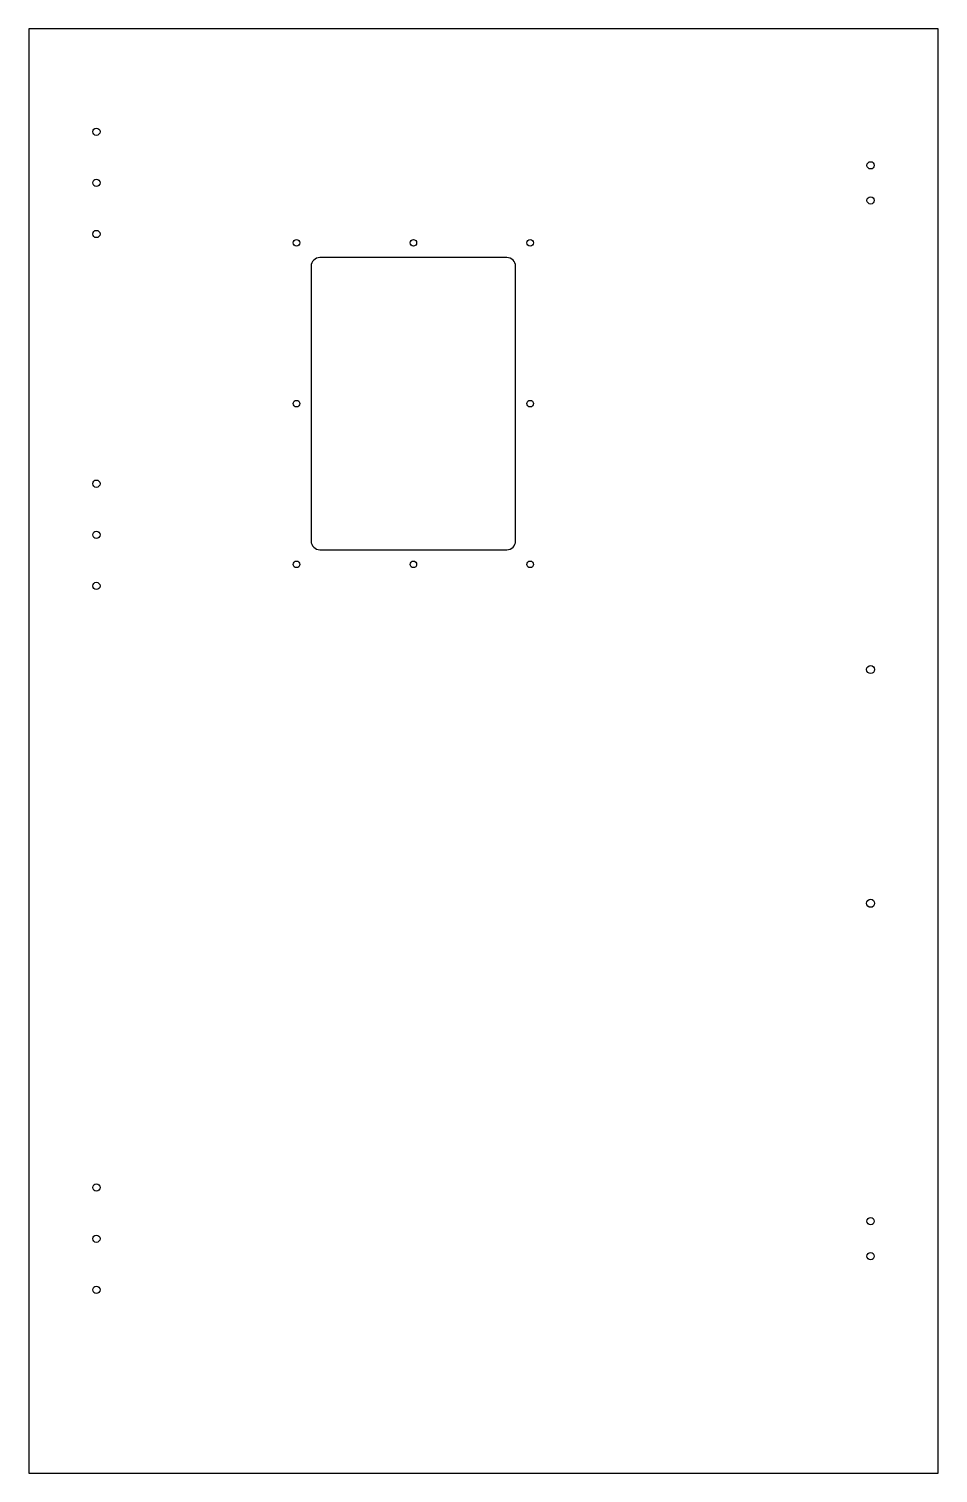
# Model space of a CAD drawing. Header units: millimetres. Extents: x 0 to 622, y 0 to 988.
import ezdxf

# ---------------------------------------------------------------- set-up
doc = ezdxf.new("R2010")
doc.units = ezdxf.units.MM
doc.layers.add('CUT', color=7, linetype='CONTINUOUS')

msp = doc.modelspace()

# ---------------------------------------------------------------- linework, layer by layer
at = {"layer": 'CUT'}
msp.add_lwpolyline([(0, 0), (622.4, 0), (622.4, 988.5), (0, 988.5)], close=True, dxfattribs=at)
msp.add_lwpolyline([(199.2, 632), (327.2, 632, 0.414214), (333.2, 638), (333.2, 826, 0.414214), (327.2, 832), (199.2, 832, 0.414214), (193.2, 826), (193.2, 638, 0.414214)], format="xyb", close=True, dxfattribs=at)
for centre, radius in [((46.2, 918.1), 2.5), ((576.2, 895.1), 2.5), ((46.2, 883.1), 2.5), ((576.2, 871.1), 2.5), ((46.2, 848.1), 2.5), ((183.2, 842), 2.25), ((263.2, 842), 2.25), ((343.2, 842), 2.25), ((183.2, 732), 2.25), ((343.2, 732), 2.25), ((46.2, 677.21), 2.5), ((46.2, 642.21), 2.5), ((183.2, 622), 2.25), ((263.2, 622), 2.25), ((343.2, 622), 2.25), ((46.2, 607.21), 2.5), ((576.2, 550), 2.75), ((576.2, 390), 2.75), ((46.2, 195.44), 2.5), ((576.2, 172.44), 2.5), ((46.2, 160.44), 2.5), ((576.2, 148.44), 2.5), ((46.2, 125.44), 2.5)]:
    msp.add_circle(centre, radius, dxfattribs=at)

doc.saveas('drawing.dxf')
